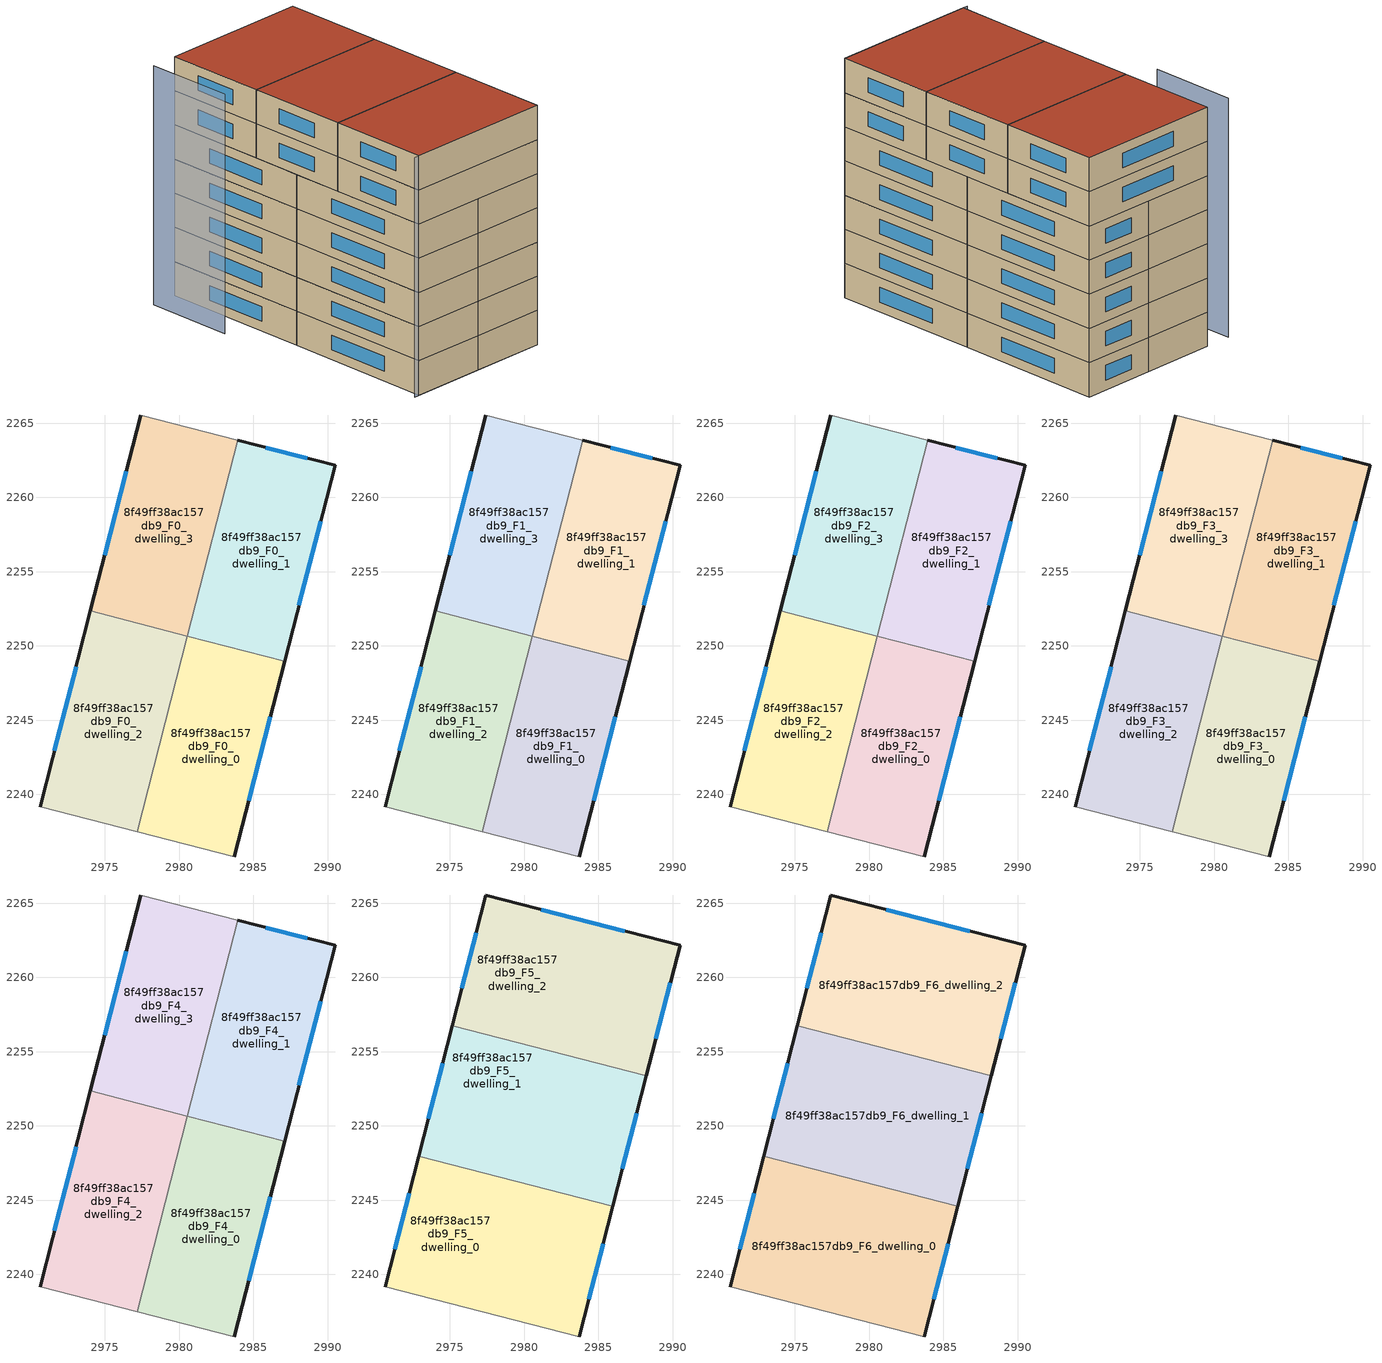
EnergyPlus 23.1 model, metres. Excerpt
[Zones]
8f49ff38ac157db9_F0_dwelling_0
 floor ground (EU_floor_Construction): 2987.1,2248.98 2983.7,2235.81 2977.16,2237.49 2980.56,2250.67 z0
 wall outside (EU_wall_Construction): 2983.7,2235.81 2987.1,2248.98 z0:3
 wall to 8f49ff38ac157db9_F0_dwelling_1 (EU_wall_Construction): 2987.1,2248.98 2980.56,2250.67 z0:3
 wall adiabatic (EU_wall_Construction): 2977.16,2237.49 2983.7,2235.81 z0:3
 wall to 8f49ff38ac157db9_F0_dwelling_2 (EU_wall_Construction): 2980.56,2250.67 2977.16,2237.49 z0:3
 window (EU_Window_Construction): 2984.67,2239.57 2986.13,2245.22 z0.86:2.14
8f49ff38ac157db9_F0_dwelling_1
 floor ground (EU_floor_Construction): 2990.49,2262.16 2987.1,2248.98 2980.56,2250.67 2983.96,2263.84 z0
 wall outside (EU_wall_Construction): 2987.1,2248.98 2990.49,2262.16 2983.96,2263.84 z0:3
 wall to 8f49ff38ac157db9_F0_dwelling_3 (EU_wall_Construction): 2983.96,2263.84 2980.56,2250.67 z0:3
 window (EU_Window_Construction): 2988.63,2262.64 2985.83,2263.36 / 2988.07,2252.75 2989.52,2258.39 z0.86:2.14
8f49ff38ac157db9_F0_dwelling_2
 floor ground (EU_floor_Construction): 2980.56,2250.67 2977.16,2237.49 2970.63,2239.18 2974.03,2252.35 z0
 wall outside (EU_wall_Construction): 2974.03,2252.35 2970.63,2239.18 z0:3
 wall adiabatic (EU_wall_Construction): 2970.63,2239.18 2977.16,2237.49 z0:3
 wall to 8f49ff38ac157db9_F0_dwelling_3 (EU_wall_Construction): 2980.56,2250.67 2974.03,2252.35 z0:3
 window (EU_Window_Construction): 2973.06,2248.59 2971.6,2242.94 z0.86:2.14
8f49ff38ac157db9_F0_dwelling_3
 floor ground (EU_floor_Construction): 2983.96,2263.84 2980.56,2250.67 2974.03,2252.35 2977.42,2265.53 z0
 wall outside (EU_wall_Construction): 2977.42,2265.53 2974.03,2252.35 z0:3
 wall adiabatic (EU_wall_Construction): 2983.96,2263.84 2977.42,2265.53 z0:3
 window (EU_Window_Construction): 2976.45,2261.76 2975,2256.12 z0.86:2.14
8f49ff38ac157db9_F1_dwelling_0
 floor to 8f49ff38ac157db9_F0_dwelling_0 (EU_floor_Construction): 2987.1,2248.98 2983.7,2235.81 2977.16,2237.49 2980.56,2250.67 z3
 wall outside (EU_wall_Construction): 2983.7,2235.81 2987.1,2248.98 z3:6
 wall to 8f49ff38ac157db9_F1_dwelling_1 (EU_wall_Construction): 2987.1,2248.98 2980.56,2250.67 z3:6
 wall adiabatic (EU_wall_Construction): 2977.16,2237.49 2983.7,2235.81 z3:6
 wall to 8f49ff38ac157db9_F1_dwelling_2 (EU_wall_Construction): 2980.56,2250.67 2977.16,2237.49 z3:6
 window (EU_Window_Construction): 2984.67,2239.57 2986.13,2245.22 z3.86:5.14
8f49ff38ac157db9_F1_dwelling_1
 floor to 8f49ff38ac157db9_F0_dwelling_1 (EU_floor_Construction): 2990.49,2262.16 2987.1,2248.98 2980.56,2250.67 2983.96,2263.84 z3
 wall outside (EU_wall_Construction): 2987.1,2248.98 2990.49,2262.16 2983.96,2263.84 z3:6
 wall to 8f49ff38ac157db9_F1_dwelling_3 (EU_wall_Construction): 2983.96,2263.84 2980.56,2250.67 z3:6
 window (EU_Window_Construction): 2988.63,2262.64 2985.83,2263.36 / 2988.07,2252.75 2989.52,2258.39 z3.86:5.14
8f49ff38ac157db9_F1_dwelling_2
 floor to 8f49ff38ac157db9_F0_dwelling_2 (EU_floor_Construction): 2980.56,2250.67 2977.16,2237.49 2970.63,2239.18 2974.03,2252.35 z3
 wall outside (EU_wall_Construction): 2974.03,2252.35 2970.63,2239.18 z3:6
 wall adiabatic (EU_wall_Construction): 2970.63,2239.18 2977.16,2237.49 z3:6
 wall to 8f49ff38ac157db9_F1_dwelling_3 (EU_wall_Construction): 2980.56,2250.67 2974.03,2252.35 z3:6
 window (EU_Window_Construction): 2973.06,2248.59 2971.6,2242.94 z3.86:5.14
8f49ff38ac157db9_F1_dwelling_3
 floor to 8f49ff38ac157db9_F0_dwelling_3 (EU_floor_Construction): 2983.96,2263.84 2980.56,2250.67 2974.03,2252.35 2977.42,2265.53 z3
 wall outside (EU_wall_Construction): 2977.42,2265.53 2974.03,2252.35 z3:6
 wall adiabatic (EU_wall_Construction): 2983.96,2263.84 2977.42,2265.53 z3:6
 window (EU_Window_Construction): 2976.45,2261.76 2975,2256.12 z3.86:5.14
8f49ff38ac157db9_F2_dwelling_0
 floor to 8f49ff38ac157db9_F1_dwelling_0 (EU_floor_Construction): 2987.1,2248.98 2983.7,2235.81 2977.16,2237.49 2980.56,2250.67 z6
 wall outside (EU_wall_Construction): 2983.7,2235.81 2987.1,2248.98 z6:9
 wall to 8f49ff38ac157db9_F2_dwelling_1 (EU_wall_Construction): 2987.1,2248.98 2980.56,2250.67 z6:9
 wall adiabatic (EU_wall_Construction): 2977.16,2237.49 2983.7,2235.81 z6:9
 wall to 8f49ff38ac157db9_F2_dwelling_2 (EU_wall_Construction): 2980.56,2250.67 2977.16,2237.49 z6:9
 window (EU_Window_Construction): 2984.67,2239.57 2986.13,2245.22 z6.86:8.14
8f49ff38ac157db9_F2_dwelling_1
 floor to 8f49ff38ac157db9_F1_dwelling_1 (EU_floor_Construction): 2990.49,2262.16 2987.1,2248.98 2980.56,2250.67 2983.96,2263.84 z6
 wall outside (EU_wall_Construction): 2987.1,2248.98 2990.49,2262.16 2983.96,2263.84 z6:9
 wall to 8f49ff38ac157db9_F2_dwelling_3 (EU_wall_Construction): 2983.96,2263.84 2980.56,2250.67 z6:9
 window (EU_Window_Construction): 2988.63,2262.64 2985.83,2263.36 / 2988.07,2252.75 2989.52,2258.39 z6.86:8.14
8f49ff38ac157db9_F2_dwelling_2
 floor to 8f49ff38ac157db9_F1_dwelling_2 (EU_floor_Construction): 2980.56,2250.67 2977.16,2237.49 2970.63,2239.18 2974.03,2252.35 z6
 wall outside (EU_wall_Construction): 2974.03,2252.35 2970.63,2239.18 z6:9
 wall adiabatic (EU_wall_Construction): 2970.63,2239.18 2977.16,2237.49 z6:9
 wall to 8f49ff38ac157db9_F2_dwelling_3 (EU_wall_Construction): 2980.56,2250.67 2974.03,2252.35 z6:9
 window (EU_Window_Construction): 2973.06,2248.59 2971.6,2242.94 z6.86:8.14
8f49ff38ac157db9_F2_dwelling_3
 floor to 8f49ff38ac157db9_F1_dwelling_3 (EU_floor_Construction): 2983.96,2263.84 2980.56,2250.67 2974.03,2252.35 2977.42,2265.53 z6
 wall outside (EU_wall_Construction): 2977.42,2265.53 2974.03,2252.35 z6:9
 wall adiabatic (EU_wall_Construction): 2983.96,2263.84 2977.42,2265.53 z6:9
 window (EU_Window_Construction): 2976.45,2261.76 2975,2256.12 z6.86:8.14
8f49ff38ac157db9_F3_dwelling_0
 floor to 8f49ff38ac157db9_F2_dwelling_0 (EU_floor_Construction): 2987.1,2248.98 2983.7,2235.81 2977.16,2237.49 2980.56,2250.67 z9
 wall outside (EU_wall_Construction): 2983.7,2235.81 2987.1,2248.98 z9:12
 wall to 8f49ff38ac157db9_F3_dwelling_1 (EU_wall_Construction): 2987.1,2248.98 2980.56,2250.67 z9:12
 wall adiabatic (EU_wall_Construction): 2977.16,2237.49 2983.7,2235.81 z9:12
 wall to 8f49ff38ac157db9_F3_dwelling_2 (EU_wall_Construction): 2980.56,2250.67 2977.16,2237.49 z9:12
 window (EU_Window_Construction): 2984.67,2239.57 2986.13,2245.22 z9.86:11.14
8f49ff38ac157db9_F3_dwelling_1
 floor to 8f49ff38ac157db9_F2_dwelling_1 (EU_floor_Construction): 2990.49,2262.16 2987.1,2248.98 2980.56,2250.67 2983.96,2263.84 z9
 wall outside (EU_wall_Construction): 2987.1,2248.98 2990.49,2262.16 2983.96,2263.84 z9:12
 wall to 8f49ff38ac157db9_F3_dwelling_3 (EU_wall_Construction): 2983.96,2263.84 2980.56,2250.67 z9:12
 window (EU_Window_Construction): 2988.63,2262.64 2985.83,2263.36 / 2988.07,2252.75 2989.52,2258.39 z9.86:11.14
8f49ff38ac157db9_F3_dwelling_2
 floor to 8f49ff38ac157db9_F2_dwelling_2 (EU_floor_Construction): 2980.56,2250.67 2977.16,2237.49 2970.63,2239.18 2974.03,2252.35 z9
 wall outside (EU_wall_Construction): 2974.03,2252.35 2970.63,2239.18 z9:12
 wall adiabatic (EU_wall_Construction): 2970.63,2239.18 2977.16,2237.49 z9:12
 wall to 8f49ff38ac157db9_F3_dwelling_3 (EU_wall_Construction): 2980.56,2250.67 2974.03,2252.35 z9:12
 window (EU_Window_Construction): 2973.06,2248.59 2971.6,2242.94 z9.86:11.14
8f49ff38ac157db9_F3_dwelling_3
 floor to 8f49ff38ac157db9_F2_dwelling_3 (EU_floor_Construction): 2983.96,2263.84 2980.56,2250.67 2974.03,2252.35 2977.42,2265.53 z9
 wall outside (EU_wall_Construction): 2977.42,2265.53 2974.03,2252.35 z9:12
 wall adiabatic (EU_wall_Construction): 2983.96,2263.84 2977.42,2265.53 z9:12
 window (EU_Window_Construction): 2976.45,2261.76 2975,2256.12 z9.86:11.14
8f49ff38ac157db9_F4_dwelling_0
 floor to 8f49ff38ac157db9_F3_dwelling_0 (EU_floor_Construction): 2987.1,2248.98 2983.7,2235.81 2977.16,2237.49 2980.56,2250.67 z12
 wall outside (EU_wall_Construction): 2983.7,2235.81 2987.1,2248.98 z12:15
 wall to 8f49ff38ac157db9_F4_dwelling_1 (EU_wall_Construction): 2987.1,2248.98 2980.56,2250.67 z12:15
 wall adiabatic (EU_wall_Construction): 2977.16,2237.49 2983.7,2235.81 z12:15
 wall to 8f49ff38ac157db9_F4_dwelling_2 (EU_wall_Construction): 2980.56,2250.67 2977.16,2237.49 z12:15
 window (EU_Window_Construction): 2984.67,2239.57 2986.13,2245.22 z12.86:14.14
8f49ff38ac157db9_F4_dwelling_1
 floor to 8f49ff38ac157db9_F3_dwelling_1 (EU_floor_Construction): 2990.49,2262.16 2987.1,2248.98 2980.56,2250.67 2983.96,2263.84 z12
 wall outside (EU_wall_Construction): 2987.1,2248.98 2990.49,2262.16 2983.96,2263.84 z12:15
 wall to 8f49ff38ac157db9_F4_dwelling_3 (EU_wall_Construction): 2983.96,2263.84 2980.56,2250.67 z12:15
 window (EU_Window_Construction): 2988.63,2262.64 2985.83,2263.36 / 2988.07,2252.75 2989.52,2258.39 z12.86:14.14
8f49ff38ac157db9_F4_dwelling_2
 floor to 8f49ff38ac157db9_F3_dwelling_2 (EU_floor_Construction): 2980.56,2250.67 2977.16,2237.49 2970.63,2239.18 2974.03,2252.35 z12
 wall outside (EU_wall_Construction): 2974.03,2252.35 2970.63,2239.18 z12:15
 wall adiabatic (EU_wall_Construction): 2970.63,2239.18 2977.16,2237.49 z12:15
 wall to 8f49ff38ac157db9_F4_dwelling_3 (EU_wall_Construction): 2980.56,2250.67 2974.03,2252.35 z12:15
 window (EU_Window_Construction): 2973.06,2248.59 2971.6,2242.94 z12.86:14.14
8f49ff38ac157db9_F4_dwelling_3
 floor to 8f49ff38ac157db9_F3_dwelling_3 (EU_floor_Construction): 2983.96,2263.84 2980.56,2250.67 2974.03,2252.35 2977.42,2265.53 z12
 wall outside (EU_wall_Construction): 2977.42,2265.53 2974.03,2252.35 z12:15
 wall adiabatic (EU_wall_Construction): 2983.96,2263.84 2977.42,2265.53 z12:15
 window (EU_Window_Construction): 2976.45,2261.76 2975,2256.12 z12.86:14.14
8f49ff38ac157db9_F5_dwelling_0
 floor to 8f49ff38ac157db9_F4_dwelling_0 (EU_floor_Construction): 2985.96,2244.59 2983.7,2235.81 2977.17,2237.49 2979.43,2246.28 z15
 floor to 8f49ff38ac157db9_F4_dwelling_2 (EU_floor_Construction): 2979.43,2246.28 2977.17,2237.49 2970.63,2239.18 2972.89,2247.96 z15
 wall outside (EU_wall_Construction): 2972.89,2247.96 2970.63,2239.18 / 2983.7,2235.81 2985.97,2244.59 z15:18
 wall adiabatic (EU_wall_Construction): 2970.63,2239.18 2983.7,2235.81 z15:18
 wall to 8f49ff38ac157db9_F5_dwelling_1 (EU_wall_Construction): 2985.97,2244.59 2972.89,2247.96 z15:18
 window (EU_Window_Construction): 2972.25,2245.45 2971.28,2241.69 / 2984.35,2238.32 2985.32,2242.08 z15.86:17.14
8f49ff38ac157db9_F5_dwelling_1
 floor to 8f49ff38ac157db9_F4_dwelling_3 (EU_floor_Construction): 2981.69,2255.06 2980.56,2250.67 2974.03,2252.35 2975.16,2256.75 z15
 floor to 8f49ff38ac157db9_F4_dwelling_0 (EU_floor_Construction): 2987.1,2248.98 2985.96,2244.59 2979.43,2246.28 2980.56,2250.67 z15
 floor to 8f49ff38ac157db9_F4_dwelling_1 (EU_floor_Construction): 2988.23,2253.38 2987.1,2248.98 2980.56,2250.67 2981.69,2255.06 z15
 floor to 8f49ff38ac157db9_F4_dwelling_2 (EU_floor_Construction): 2980.56,2250.67 2979.43,2246.28 2972.89,2247.96 2974.03,2252.35 z15
 wall outside (EU_wall_Construction): 2975.16,2256.75 2972.89,2247.96 / 2985.97,2244.59 2988.23,2253.38 z15:18
 wall to 8f49ff38ac157db9_F5_dwelling_2 (EU_wall_Construction): 2988.23,2253.38 2975.16,2256.75 z15:18
 window (EU_Window_Construction): 2974.51,2254.24 2973.54,2250.47 / 2986.61,2247.1 2987.58,2250.87 z15.86:17.14
8f49ff38ac157db9_F5_dwelling_2
 floor to 8f49ff38ac157db9_F4_dwelling_1 (EU_floor_Construction): 2990.49,2262.16 2988.23,2253.38 2981.69,2255.06 2983.96,2263.84 z15
 floor to 8f49ff38ac157db9_F4_dwelling_3 (EU_floor_Construction): 2983.96,2263.84 2981.69,2255.06 2975.16,2256.75 2977.42,2265.53 z15
 wall outside (EU_wall_Construction): 2988.23,2253.38 2990.49,2262.16 2977.42,2265.53 2975.16,2256.75 z15:18
 window (EU_Window_Construction): 2976.78,2263.02 2975.81,2259.25 / 2986.76,2263.12 2981.16,2264.57 / 2988.88,2255.88 2989.85,2259.65 z15.86:17.14
8f49ff38ac157db9_F6_dwelling_0
 floor to 8f49ff38ac157db9_F5_dwelling_0 (EU_floor_Construction): 2985.97,2244.59 2983.7,2235.81 2970.63,2239.18 2972.89,2247.96 z18
 wall outside (EU_wall_Construction): 2972.89,2247.96 2970.63,2239.18 / 2983.7,2235.81 2985.97,2244.59 z18:21
 wall adiabatic (EU_wall_Construction): 2970.63,2239.18 2983.7,2235.81 z18:21
 wall to 8f49ff38ac157db9_F6_dwelling_1 (EU_wall_Construction): 2985.97,2244.59 2972.89,2247.96 z18:21
 window (EU_Window_Construction): 2972.25,2245.45 2971.28,2241.69 / 2984.35,2238.32 2985.32,2242.08 z18.86:20.14
 roof outside (EU_roof_Construction): 2983.7,2235.81 2985.97,2244.59 2972.89,2247.96 2970.63,2239.18 z21
8f49ff38ac157db9_F6_dwelling_1
 floor to 8f49ff38ac157db9_F5_dwelling_1 (EU_floor_Construction): 2988.23,2253.38 2985.97,2244.59 2972.89,2247.96 2975.16,2256.75 z18
 wall outside (EU_wall_Construction): 2975.16,2256.75 2972.89,2247.96 / 2985.97,2244.59 2988.23,2253.38 z18:21
 wall to 8f49ff38ac157db9_F6_dwelling_2 (EU_wall_Construction): 2988.23,2253.38 2975.16,2256.75 z18:21
 window (EU_Window_Construction): 2974.51,2254.24 2973.54,2250.47 / 2986.61,2247.1 2987.58,2250.87 z18.86:20.14
 roof outside (EU_roof_Construction): 2985.97,2244.59 2988.23,2253.38 2975.16,2256.75 2972.89,2247.96 z21
8f49ff38ac157db9_F6_dwelling_2
 floor to 8f49ff38ac157db9_F5_dwelling_2 (EU_floor_Construction): 2990.49,2262.16 2988.23,2253.38 2975.16,2256.75 2977.42,2265.53 z18
 wall outside (EU_wall_Construction): 2988.23,2253.38 2990.49,2262.16 2977.42,2265.53 2975.16,2256.75 z18:21
 window (EU_Window_Construction): 2976.78,2263.02 2975.81,2259.25 / 2986.76,2263.12 2981.16,2264.57 / 2988.88,2255.88 2989.85,2259.65 z18.86:20.14
 roof outside (EU_roof_Construction): 2988.23,2253.38 2990.49,2262.16 2977.42,2265.53 2975.16,2256.75 z21
shading: 2970.14,2239.29 2983.7,2235.79 / 2975.1,2266.13 2973.13,2258.47 z0:21
[Building]
EU S2 Campaign: North Axis=0; Terrain=City; Solar Distribution=FullExterior
[Site:Location]
Helsinki-Vantaa.AP: Latitude=60.317; Longitude=24.963; Time Zone=2; Elevation=54.6
[SizingPeriod:WeatherFileDays]
AnnualSizingPeriod: Begin Month=1; Begin Day of Month=1; End Month=12; End Day of Month=31; Day of Week for Start Day=Monday; Use Weather File Daylight Saving Period=No; Use Weather File Rain and Snow Indicators=No
[MATERIAL]
EU_InternalMass_Material: Roughness=MediumRough; Thickness=0.1; Conductivity=1; Density=1800; Specific Heat=900; Thermal Absorptance=0.9; Solar Absorptance=0.7; Visible Absorptance=0.7
[MATERIAL:NOMASS] Roughness=MediumRough; Thermal Absorptance=0.9; Solar Absorptance=0.7; Visible Absorptance=0.7
Name | Thermal Resistance
EU_wall_NoMass | 5.91765
EU_roof_NoMass | 11.1778
EU_floor_NoMass | 6.2875
[WINDOWMATERIAL:SIMPLEGLAZINGSYSTEM]
EU_Window_SimpleGlazing: UFactor=0.994035; Solar Heat Gain Coefficient=0.7; Visible Transmittance=0.7
[CONSTRUCTION]
EU_wall_Construction: EU_wall_NoMass
EU_roof_Construction: EU_roof_NoMass
EU_floor_Construction: EU_floor_NoMass
EU_Window_Construction: EU_Window_SimpleGlazing
EU_InternalMass_Construction: EU_InternalMass_Material
[ZONE] Type=1; Multiplier=1; Ceiling Height=autocalculate; Floor Area=autocalculate; Part of Total Floor Area=Yes
Name | Volume
8f49ff38ac157db9_F0_dwelling_0; 8f49ff38ac157db9_F1_dwelling_0; 8f49ff38ac157db9_F2_dwelling_0; 8f49ff38ac157db9_F3_dwelling_0; 8f49ff38ac157db9_F4_dwelling_0 | 275.468
8f49ff38ac157db9_F5_dwelling_0; 8f49ff38ac157db9_F6_dwelling_0; 8f49ff38ac157db9_F5_dwelling_2; 8f49ff38ac157db9_F6_dwelling_2 | 367.33
8f49ff38ac157db9_F0_dwelling_1; 8f49ff38ac157db9_F1_dwelling_1; 8f49ff38ac157db9_F2_dwelling_1; 8f49ff38ac157db9_F3_dwelling_1; 8f49ff38ac157db9_F4_dwelling_1 | 275.492
8f49ff38ac157db9_F5_dwelling_1; 8f49ff38ac157db9_F6_dwelling_1 | 367.346
8f49ff38ac157db9_F0_dwelling_2; 8f49ff38ac157db9_F1_dwelling_2; 8f49ff38ac157db9_F2_dwelling_2; 8f49ff38ac157db9_F3_dwelling_2; 8f49ff38ac157db9_F4_dwelling_2 | 275.517
8f49ff38ac157db9_F0_dwelling_3; 8f49ff38ac157db9_F1_dwelling_3; 8f49ff38ac157db9_F2_dwelling_3; 8f49ff38ac157db9_F3_dwelling_3; 8f49ff38ac157db9_F4_dwelling_3 | 275.543
[INTERNALMASS] Construction=EU_InternalMass_Construction
Name | Zone or ZoneList | Surface Area
8f49ff38ac157db9_F0_dwelling_0_EU_InternalMass | 8f49ff38ac157db9_F0_dwelling_0 | 91.8226
8f49ff38ac157db9_F0_dwelling_1_EU_InternalMass | 8f49ff38ac157db9_F0_dwelling_1 | 91.8308
8f49ff38ac157db9_F0_dwelling_2_EU_InternalMass | 8f49ff38ac157db9_F0_dwelling_2 | 91.8407
8f49ff38ac157db9_F0_dwelling_3_EU_InternalMass | 8f49ff38ac157db9_F0_dwelling_3 | 91.8424
8f49ff38ac157db9_F1_dwelling_0_EU_InternalMass | 8f49ff38ac157db9_F1_dwelling_0 | 91.8226
8f49ff38ac157db9_F1_dwelling_1_EU_InternalMass | 8f49ff38ac157db9_F1_dwelling_1 | 91.8308
8f49ff38ac157db9_F1_dwelling_2_EU_InternalMass | 8f49ff38ac157db9_F1_dwelling_2 | 91.8407
8f49ff38ac157db9_F1_dwelling_3_EU_InternalMass | 8f49ff38ac157db9_F1_dwelling_3 | 91.8424
8f49ff38ac157db9_F2_dwelling_0_EU_InternalMass | 8f49ff38ac157db9_F2_dwelling_0 | 91.8226
8f49ff38ac157db9_F2_dwelling_1_EU_InternalMass | 8f49ff38ac157db9_F2_dwelling_1 | 91.8308
8f49ff38ac157db9_F2_dwelling_2_EU_InternalMass | 8f49ff38ac157db9_F2_dwelling_2 | 91.8407
8f49ff38ac157db9_F2_dwelling_3_EU_InternalMass | 8f49ff38ac157db9_F2_dwelling_3 | 91.8424
8f49ff38ac157db9_F3_dwelling_0_EU_InternalMass | 8f49ff38ac157db9_F3_dwelling_0 | 91.8226
8f49ff38ac157db9_F3_dwelling_1_EU_InternalMass | 8f49ff38ac157db9_F3_dwelling_1 | 91.8308
8f49ff38ac157db9_F3_dwelling_2_EU_InternalMass | 8f49ff38ac157db9_F3_dwelling_2 | 91.8407
8f49ff38ac157db9_F3_dwelling_3_EU_InternalMass | 8f49ff38ac157db9_F3_dwelling_3 | 91.8424
8f49ff38ac157db9_F4_dwelling_0_EU_InternalMass | 8f49ff38ac157db9_F4_dwelling_0 | 91.8226
8f49ff38ac157db9_F4_dwelling_1_EU_InternalMass | 8f49ff38ac157db9_F4_dwelling_1 | 91.8308
8f49ff38ac157db9_F4_dwelling_2_EU_InternalMass | 8f49ff38ac157db9_F4_dwelling_2 | 91.8407
8f49ff38ac157db9_F4_dwelling_3_EU_InternalMass | 8f49ff38ac157db9_F4_dwelling_3 | 91.8424
8f49ff38ac157db9_F5_dwelling_0_EU_InternalMass | 8f49ff38ac157db9_F5_dwelling_0 | 122.443
8f49ff38ac157db9_F5_dwelling_1_EU_InternalMass | 8f49ff38ac157db9_F5_dwelling_1 | 122.449
8f49ff38ac157db9_F5_dwelling_2_EU_InternalMass | 8f49ff38ac157db9_F5_dwelling_2 | 122.443
8f49ff38ac157db9_F6_dwelling_0_EU_InternalMass | 8f49ff38ac157db9_F6_dwelling_0 | 122.443
8f49ff38ac157db9_F6_dwelling_1_EU_InternalMass | 8f49ff38ac157db9_F6_dwelling_1 | 122.449
8f49ff38ac157db9_F6_dwelling_2_EU_InternalMass | 8f49ff38ac157db9_F6_dwelling_2 | 122.443
[OTHEREQUIPMENT] Fuel Type=Electricity; Design Level Calculation Method=Watts/Area; Power per Zone Floor Area=1; Fraction Latent=0; Fraction Radiant=0; Fraction Lost=0; Carbon Dioxide Generation Rate=0; EndUse Subcategory=EU_Step8_InternalGains
Name | Zone or ZoneList or Space or SpaceList | Schedule
EU_Step8_InternalGain_8f49ff38ac157db9_F0_dwelling_0_f000 | 8f49ff38ac157db9_F0_dwelling_0 | EU_Step8_GainSchedule_8f49ff38ac157db9_F0_dwelling_0_f000
EU_Step8_InternalGain_8f49ff38ac157db9_F0_dwelling_1_f000 | 8f49ff38ac157db9_F0_dwelling_1 | EU_Step8_GainSchedule_8f49ff38ac157db9_F0_dwelling_1_f000
EU_Step8_InternalGain_8f49ff38ac157db9_F0_dwelling_2_f000 | 8f49ff38ac157db9_F0_dwelling_2 | EU_Step8_GainSchedule_8f49ff38ac157db9_F0_dwelling_2_f000
EU_Step8_InternalGain_8f49ff38ac157db9_F0_dwelling_3_f000 | 8f49ff38ac157db9_F0_dwelling_3 | EU_Step8_GainSchedule_8f49ff38ac157db9_F0_dwelling_3_f000
EU_Step8_InternalGain_8f49ff38ac157db9_F1_dwelling_0_f000 | 8f49ff38ac157db9_F1_dwelling_0 | EU_Step8_GainSchedule_8f49ff38ac157db9_F1_dwelling_0_f000
EU_Step8_InternalGain_8f49ff38ac157db9_F1_dwelling_1_f000 | 8f49ff38ac157db9_F1_dwelling_1 | EU_Step8_GainSchedule_8f49ff38ac157db9_F1_dwelling_1_f000
EU_Step8_InternalGain_8f49ff38ac157db9_F1_dwelling_2_f000 | 8f49ff38ac157db9_F1_dwelling_2 | EU_Step8_GainSchedule_8f49ff38ac157db9_F1_dwelling_2_f000
EU_Step8_InternalGain_8f49ff38ac157db9_F1_dwelling_3_f000 | 8f49ff38ac157db9_F1_dwelling_3 | EU_Step8_GainSchedule_8f49ff38ac157db9_F1_dwelling_3_f000
EU_Step8_InternalGain_8f49ff38ac157db9_F2_dwelling_0_f000 | 8f49ff38ac157db9_F2_dwelling_0 | EU_Step8_GainSchedule_8f49ff38ac157db9_F2_dwelling_0_f000
EU_Step8_InternalGain_8f49ff38ac157db9_F2_dwelling_1_f000 | 8f49ff38ac157db9_F2_dwelling_1 | EU_Step8_GainSchedule_8f49ff38ac157db9_F2_dwelling_1_f000
EU_Step8_InternalGain_8f49ff38ac157db9_F2_dwelling_2_f000 | 8f49ff38ac157db9_F2_dwelling_2 | EU_Step8_GainSchedule_8f49ff38ac157db9_F2_dwelling_2_f000
EU_Step8_InternalGain_8f49ff38ac157db9_F2_dwelling_3_f000 | 8f49ff38ac157db9_F2_dwelling_3 | EU_Step8_GainSchedule_8f49ff38ac157db9_F2_dwelling_3_f000
EU_Step8_InternalGain_8f49ff38ac157db9_F3_dwelling_0_f000 | 8f49ff38ac157db9_F3_dwelling_0 | EU_Step8_GainSchedule_8f49ff38ac157db9_F3_dwelling_0_f000
EU_Step8_InternalGain_8f49ff38ac157db9_F3_dwelling_1_f000 | 8f49ff38ac157db9_F3_dwelling_1 | EU_Step8_GainSchedule_8f49ff38ac157db9_F3_dwelling_1_f000
EU_Step8_InternalGain_8f49ff38ac157db9_F3_dwelling_2_f000 | 8f49ff38ac157db9_F3_dwelling_2 | EU_Step8_GainSchedule_8f49ff38ac157db9_F3_dwelling_2_f000
EU_Step8_InternalGain_8f49ff38ac157db9_F3_dwelling_3_f000 | 8f49ff38ac157db9_F3_dwelling_3 | EU_Step8_GainSchedule_8f49ff38ac157db9_F3_dwelling_3_f000
EU_Step8_InternalGain_8f49ff38ac157db9_F4_dwelling_0_f000 | 8f49ff38ac157db9_F4_dwelling_0 | EU_Step8_GainSchedule_8f49ff38ac157db9_F4_dwelling_0_f000
EU_Step8_InternalGain_8f49ff38ac157db9_F4_dwelling_1_f000 | 8f49ff38ac157db9_F4_dwelling_1 | EU_Step8_GainSchedule_8f49ff38ac157db9_F4_dwelling_1_f000
EU_Step8_InternalGain_8f49ff38ac157db9_F4_dwelling_2_f000 | 8f49ff38ac157db9_F4_dwelling_2 | EU_Step8_GainSchedule_8f49ff38ac157db9_F4_dwelling_2_f000
EU_Step8_InternalGain_8f49ff38ac157db9_F4_dwelling_3_f000 | 8f49ff38ac157db9_F4_dwelling_3 | EU_Step8_GainSchedule_8f49ff38ac157db9_F4_dwelling_3_f000
EU_Step8_InternalGain_8f49ff38ac157db9_F5_dwelling_0_f000 | 8f49ff38ac157db9_F5_dwelling_0 | EU_Step8_GainSchedule_8f49ff38ac157db9_F5_dwelling_0_f000
EU_Step8_InternalGain_8f49ff38ac157db9_F5_dwelling_1_f000 | 8f49ff38ac157db9_F5_dwelling_1 | EU_Step8_GainSchedule_8f49ff38ac157db9_F5_dwelling_1_f000
EU_Step8_InternalGain_8f49ff38ac157db9_F5_dwelling_2_f000 | 8f49ff38ac157db9_F5_dwelling_2 | EU_Step8_GainSchedule_8f49ff38ac157db9_F5_dwelling_2_f000
EU_Step8_InternalGain_8f49ff38ac157db9_F6_dwelling_0_f000 | 8f49ff38ac157db9_F6_dwelling_0 | EU_Step8_GainSchedule_8f49ff38ac157db9_F6_dwelling_0_f000
EU_Step8_InternalGain_8f49ff38ac157db9_F6_dwelling_1_f000 | 8f49ff38ac157db9_F6_dwelling_1 | EU_Step8_GainSchedule_8f49ff38ac157db9_F6_dwelling_1_f000
EU_Step8_InternalGain_8f49ff38ac157db9_F6_dwelling_2_f000 | 8f49ff38ac157db9_F6_dwelling_2 | EU_Step8_GainSchedule_8f49ff38ac157db9_F6_dwelling_2_f000
[ZONEVENTILATION:DESIGNFLOWRATE] Schedule=EU_AlwaysOn; Design Flow Rate Calculation Method=AirChanges/Hour; Air Changes per Hour=0.596421; Ventilation Type=Natural; Fan Pressure Rise=0; Fan Total Efficiency=1; Constant Term Coefficient=1; Temperature Term Coefficient=0; Velocity Term Coefficient=0; Velocity Squared Term Coefficient=0; Minimum Indoor Temperature=-100; Maximum Indoor Temperature=100; Delta Temperature=-100; Minimum Outdoor Temperature=-100; Maximum Outdoor Temperature=100; Maximum Wind Speed=40
Name | Zone or ZoneList or Space or SpaceList
EU_ConstantAir_8f49ff38ac157db9_F0_dwelling_0 | 8f49ff38ac157db9_F0_dwelling_0
EU_ConstantAir_8f49ff38ac157db9_F0_dwelling_1 | 8f49ff38ac157db9_F0_dwelling_1
EU_ConstantAir_8f49ff38ac157db9_F0_dwelling_2 | 8f49ff38ac157db9_F0_dwelling_2
EU_ConstantAir_8f49ff38ac157db9_F0_dwelling_3 | 8f49ff38ac157db9_F0_dwelling_3
EU_ConstantAir_8f49ff38ac157db9_F1_dwelling_0 | 8f49ff38ac157db9_F1_dwelling_0
EU_ConstantAir_8f49ff38ac157db9_F1_dwelling_1 | 8f49ff38ac157db9_F1_dwelling_1
EU_ConstantAir_8f49ff38ac157db9_F1_dwelling_2 | 8f49ff38ac157db9_F1_dwelling_2
EU_ConstantAir_8f49ff38ac157db9_F1_dwelling_3 | 8f49ff38ac157db9_F1_dwelling_3
EU_ConstantAir_8f49ff38ac157db9_F2_dwelling_0 | 8f49ff38ac157db9_F2_dwelling_0
EU_ConstantAir_8f49ff38ac157db9_F2_dwelling_1 | 8f49ff38ac157db9_F2_dwelling_1
EU_ConstantAir_8f49ff38ac157db9_F2_dwelling_2 | 8f49ff38ac157db9_F2_dwelling_2
EU_ConstantAir_8f49ff38ac157db9_F2_dwelling_3 | 8f49ff38ac157db9_F2_dwelling_3
EU_ConstantAir_8f49ff38ac157db9_F3_dwelling_0 | 8f49ff38ac157db9_F3_dwelling_0
EU_ConstantAir_8f49ff38ac157db9_F3_dwelling_1 | 8f49ff38ac157db9_F3_dwelling_1
EU_ConstantAir_8f49ff38ac157db9_F3_dwelling_2 | 8f49ff38ac157db9_F3_dwelling_2
EU_ConstantAir_8f49ff38ac157db9_F3_dwelling_3 | 8f49ff38ac157db9_F3_dwelling_3
EU_ConstantAir_8f49ff38ac157db9_F4_dwelling_0 | 8f49ff38ac157db9_F4_dwelling_0
EU_ConstantAir_8f49ff38ac157db9_F4_dwelling_1 | 8f49ff38ac157db9_F4_dwelling_1
EU_ConstantAir_8f49ff38ac157db9_F4_dwelling_2 | 8f49ff38ac157db9_F4_dwelling_2
EU_ConstantAir_8f49ff38ac157db9_F4_dwelling_3 | 8f49ff38ac157db9_F4_dwelling_3
EU_ConstantAir_8f49ff38ac157db9_F5_dwelling_0 | 8f49ff38ac157db9_F5_dwelling_0
EU_ConstantAir_8f49ff38ac157db9_F5_dwelling_1 | 8f49ff38ac157db9_F5_dwelling_1
EU_ConstantAir_8f49ff38ac157db9_F5_dwelling_2 | 8f49ff38ac157db9_F5_dwelling_2
EU_ConstantAir_8f49ff38ac157db9_F6_dwelling_0 | 8f49ff38ac157db9_F6_dwelling_0
EU_ConstantAir_8f49ff38ac157db9_F6_dwelling_1 | 8f49ff38ac157db9_F6_dwelling_1
EU_ConstantAir_8f49ff38ac157db9_F6_dwelling_2 | 8f49ff38ac157db9_F6_dwelling_2
[HVACTEMPLATE:THERMOSTAT] Constant Heating Setpoint=20; Constant Cooling Setpoint=50
EU_HeatOnly_8f49ff38ac157db9_F0_dwelling_0; EU_HeatOnly_8f49ff38ac157db9_F0_dwelling_1; EU_HeatOnly_8f49ff38ac157db9_F0_dwelling_2; EU_HeatOnly_8f49ff38ac157db9_F0_dwelling_3; EU_HeatOnly_8f49ff38ac157db9_F1_dwelling_0; EU_HeatOnly_8f49ff38ac157db9_F1_dwelling_1; EU_HeatOnly_8f49ff38ac157db9_F1_dwelling_2; EU_HeatOnly_8f49ff38ac157db9_F1_dwelling_3; EU_HeatOnly_8f49ff38ac157db9_F2_dwelling_0; EU_HeatOnly_8f49ff38ac157db9_F2_dwelling_1; EU_HeatOnly_8f49ff38ac157db9_F2_dwelling_2; EU_HeatOnly_8f49ff38ac157db9_F2_dwelling_3; EU_HeatOnly_8f49ff38ac157db9_F3_dwelling_0; EU_HeatOnly_8f49ff38ac157db9_F3_dwelling_1; EU_HeatOnly_8f49ff38ac157db9_F3_dwelling_2; EU_HeatOnly_8f49ff38ac157db9_F3_dwelling_3; EU_HeatOnly_8f49ff38ac157db9_F4_dwelling_0; EU_HeatOnly_8f49ff38ac157db9_F4_dwelling_1; EU_HeatOnly_8f49ff38ac157db9_F4_dwelling_2; EU_HeatOnly_8f49ff38ac157db9_F4_dwelling_3; EU_HeatOnly_8f49ff38ac157db9_F5_dwelling_0; EU_HeatOnly_8f49ff38ac157db9_F5_dwelling_1; EU_HeatOnly_8f49ff38ac157db9_F5_dwelling_2; EU_HeatOnly_8f49ff38ac157db9_F6_dwelling_0; EU_HeatOnly_8f49ff38ac157db9_F6_dwelling_1; EU_HeatOnly_8f49ff38ac157db9_F6_dwelling_2
[HVACTEMPLATE:ZONE:IDEALLOADSAIRSYSTEM] System Availability Schedule=EU_AlwaysOn; Maximum Heating Supply Air Temperature=50; Minimum Cooling Supply Air Temperature=13; Maximum Heating Supply Air Humidity Ratio=0.0156; Minimum Cooling Supply Air Humidity Ratio=0.0077; Heating Limit=NoLimit; Cooling Limit=NoLimit; Heating Availability Schedule=EU_AlwaysOn; Cooling Availability Schedule=EU_CoolingOff; Dehumidification Control Type=ConstantSensibleHeatRatio; Cooling Sensible Heat Ratio=0.7; Dehumidification Setpoint=60; Humidification Control Type=None; Humidification Setpoint=30; Outdoor Air Method=None; Outdoor Air Flow Rate per Person=0.00944; Outdoor Air Flow Rate per Zone Floor Area=0; Outdoor Air Flow Rate per Zone=0; Demand Controlled Ventilation Type=None; Outdoor Air Economizer Type=NoEconomizer; Heat Recovery Type=None; Sensible Heat Recovery Effectiveness=0.7; Latent Heat Recovery Effectiveness=0.65
Name | Template Thermostat
8f49ff38ac157db9_F0_dwelling_0 | EU_HeatOnly_8f49ff38ac157db9_F0_dwelling_0
8f49ff38ac157db9_F0_dwelling_1 | EU_HeatOnly_8f49ff38ac157db9_F0_dwelling_1
8f49ff38ac157db9_F0_dwelling_2 | EU_HeatOnly_8f49ff38ac157db9_F0_dwelling_2
8f49ff38ac157db9_F0_dwelling_3 | EU_HeatOnly_8f49ff38ac157db9_F0_dwelling_3
8f49ff38ac157db9_F1_dwelling_0 | EU_HeatOnly_8f49ff38ac157db9_F1_dwelling_0
8f49ff38ac157db9_F1_dwelling_1 | EU_HeatOnly_8f49ff38ac157db9_F1_dwelling_1
8f49ff38ac157db9_F1_dwelling_2 | EU_HeatOnly_8f49ff38ac157db9_F1_dwelling_2
8f49ff38ac157db9_F1_dwelling_3 | EU_HeatOnly_8f49ff38ac157db9_F1_dwelling_3
8f49ff38ac157db9_F2_dwelling_0 | EU_HeatOnly_8f49ff38ac157db9_F2_dwelling_0
8f49ff38ac157db9_F2_dwelling_1 | EU_HeatOnly_8f49ff38ac157db9_F2_dwelling_1
8f49ff38ac157db9_F2_dwelling_2 | EU_HeatOnly_8f49ff38ac157db9_F2_dwelling_2
8f49ff38ac157db9_F2_dwelling_3 | EU_HeatOnly_8f49ff38ac157db9_F2_dwelling_3
8f49ff38ac157db9_F3_dwelling_0 | EU_HeatOnly_8f49ff38ac157db9_F3_dwelling_0
8f49ff38ac157db9_F3_dwelling_1 | EU_HeatOnly_8f49ff38ac157db9_F3_dwelling_1
8f49ff38ac157db9_F3_dwelling_2 | EU_HeatOnly_8f49ff38ac157db9_F3_dwelling_2
8f49ff38ac157db9_F3_dwelling_3 | EU_HeatOnly_8f49ff38ac157db9_F3_dwelling_3
8f49ff38ac157db9_F4_dwelling_0 | EU_HeatOnly_8f49ff38ac157db9_F4_dwelling_0
8f49ff38ac157db9_F4_dwelling_1 | EU_HeatOnly_8f49ff38ac157db9_F4_dwelling_1
8f49ff38ac157db9_F4_dwelling_2 | EU_HeatOnly_8f49ff38ac157db9_F4_dwelling_2
8f49ff38ac157db9_F4_dwelling_3 | EU_HeatOnly_8f49ff38ac157db9_F4_dwelling_3
8f49ff38ac157db9_F5_dwelling_0 | EU_HeatOnly_8f49ff38ac157db9_F5_dwelling_0
8f49ff38ac157db9_F5_dwelling_1 | EU_HeatOnly_8f49ff38ac157db9_F5_dwelling_1
8f49ff38ac157db9_F5_dwelling_2 | EU_HeatOnly_8f49ff38ac157db9_F5_dwelling_2
8f49ff38ac157db9_F6_dwelling_0 | EU_HeatOnly_8f49ff38ac157db9_F6_dwelling_0
8f49ff38ac157db9_F6_dwelling_1 | EU_HeatOnly_8f49ff38ac157db9_F6_dwelling_1
8f49ff38ac157db9_F6_dwelling_2 | EU_HeatOnly_8f49ff38ac157db9_F6_dwelling_2
[SIZING:ZONE] Zone Cooling Design Supply Air Temperature Input Method=SupplyAirTemperature; Zone Cooling Design Supply Air Temperature=13; Zone Heating Design Supply Air Temperature Input Method=SupplyAirTemperature; Zone Heating Design Supply Air Temperature=50; Zone Cooling Design Supply Air Humidity Ratio=0.008; Zone Heating Design Supply Air Humidity Ratio=0.008; Cooling Design Air Flow Method=DesignDay; Cooling Design Air Flow Rate=0; Cooling Minimum Air Flow per Zone Floor Area=0.000762; Cooling Minimum Air Flow=0; Cooling Minimum Air Flow Fraction=0.2; Heating Design Air Flow Method=DesignDay; Heating Design Air Flow Rate=0; Heating Maximum Air Flow per Zone Floor Area=0.002032; Heating Maximum Air Flow=0.141576; Heating Maximum Air Flow Fraction=0.3; Account for Dedicated Outdoor Air System=No; Dedicated Outdoor Air System Control Strategy=NeutralSupplyAir; Dedicated Outdoor Air Low Setpoint Temperature for Design=autosize; Dedicated Outdoor Air High Setpoint Temperature for Design=autosize; Zone Load Sizing Method=Sensible Load Only No Latent Load; Zone Latent Cooling Design Supply Air Humidity Ratio Input Method=HumidityRatioDifference; Zone Cooling Design Supply Air Humidity Ratio Difference=0.005; Zone Latent Heating Design Supply Air Humidity Ratio Input Method=HumidityRatioDifference; Zone Humidification Design Supply Air Humidity Ratio Difference=0.005
8f49ff38ac157db9_F0_dwelling_0; 8f49ff38ac157db9_F0_dwelling_1; 8f49ff38ac157db9_F0_dwelling_2; 8f49ff38ac157db9_F0_dwelling_3; 8f49ff38ac157db9_F1_dwelling_0; 8f49ff38ac157db9_F1_dwelling_1; 8f49ff38ac157db9_F1_dwelling_2; 8f49ff38ac157db9_F1_dwelling_3; 8f49ff38ac157db9_F2_dwelling_0; 8f49ff38ac157db9_F2_dwelling_1; 8f49ff38ac157db9_F2_dwelling_2; 8f49ff38ac157db9_F2_dwelling_3; 8f49ff38ac157db9_F3_dwelling_0; 8f49ff38ac157db9_F3_dwelling_1; 8f49ff38ac157db9_F3_dwelling_2; 8f49ff38ac157db9_F3_dwelling_3; 8f49ff38ac157db9_F4_dwelling_0; 8f49ff38ac157db9_F4_dwelling_1; 8f49ff38ac157db9_F4_dwelling_2; 8f49ff38ac157db9_F4_dwelling_3; 8f49ff38ac157db9_F5_dwelling_0; 8f49ff38ac157db9_F5_dwelling_1; 8f49ff38ac157db9_F5_dwelling_2; 8f49ff38ac157db9_F6_dwelling_0; 8f49ff38ac157db9_F6_dwelling_1; 8f49ff38ac157db9_F6_dwelling_2
[SCHEDULE:CONSTANT]
Name | Hourly Value
EU_AlwaysOn | 1
EU_CoolingOff | 0
[SCHEDULE:FILE] Column Number=1; Rows to Skip at Top=0; Number of Hours of Data=8760; Column Separator=Comma; Interpolate to Timestep=No; Minutes per Item=60; Adjust Schedule for Daylight Savings=Yes
Name | File
EU_Step8_GainSchedule_8f49ff38ac157db9_F0_dwelling_0_f000 | ../../schedules/8f49ff38ac157db9/8f49ff38ac157db9_F0_dwelling_0_f000_gain.csv
EU_Step8_GainSchedule_8f49ff38ac157db9_F0_dwelling_1_f000 | ../../schedules/8f49ff38ac157db9/8f49ff38ac157db9_F0_dwelling_1_f000_gain.csv
EU_Step8_GainSchedule_8f49ff38ac157db9_F0_dwelling_2_f000 | ../../schedules/8f49ff38ac157db9/8f49ff38ac157db9_F0_dwelling_2_f000_gain.csv
EU_Step8_GainSchedule_8f49ff38ac157db9_F0_dwelling_3_f000 | ../../schedules/8f49ff38ac157db9/8f49ff38ac157db9_F0_dwelling_3_f000_gain.csv
EU_Step8_GainSchedule_8f49ff38ac157db9_F1_dwelling_0_f000 | ../../schedules/8f49ff38ac157db9/8f49ff38ac157db9_F1_dwelling_0_f000_gain.csv
EU_Step8_GainSchedule_8f49ff38ac157db9_F1_dwelling_1_f000 | ../../schedules/8f49ff38ac157db9/8f49ff38ac157db9_F1_dwelling_1_f000_gain.csv
EU_Step8_GainSchedule_8f49ff38ac157db9_F1_dwelling_2_f000 | ../../schedules/8f49ff38ac157db9/8f49ff38ac157db9_F1_dwelling_2_f000_gain.csv
EU_Step8_GainSchedule_8f49ff38ac157db9_F1_dwelling_3_f000 | ../../schedules/8f49ff38ac157db9/8f49ff38ac157db9_F1_dwelling_3_f000_gain.csv
EU_Step8_GainSchedule_8f49ff38ac157db9_F2_dwelling_0_f000 | ../../schedules/8f49ff38ac157db9/8f49ff38ac157db9_F2_dwelling_0_f000_gain.csv
EU_Step8_GainSchedule_8f49ff38ac157db9_F2_dwelling_1_f000 | ../../schedules/8f49ff38ac157db9/8f49ff38ac157db9_F2_dwelling_1_f000_gain.csv
EU_Step8_GainSchedule_8f49ff38ac157db9_F2_dwelling_2_f000 | ../../schedules/8f49ff38ac157db9/8f49ff38ac157db9_F2_dwelling_2_f000_gain.csv
EU_Step8_GainSchedule_8f49ff38ac157db9_F2_dwelling_3_f000 | ../../schedules/8f49ff38ac157db9/8f49ff38ac157db9_F2_dwelling_3_f000_gain.csv
EU_Step8_GainSchedule_8f49ff38ac157db9_F3_dwelling_0_f000 | ../../schedules/8f49ff38ac157db9/8f49ff38ac157db9_F3_dwelling_0_f000_gain.csv
EU_Step8_GainSchedule_8f49ff38ac157db9_F3_dwelling_1_f000 | ../../schedules/8f49ff38ac157db9/8f49ff38ac157db9_F3_dwelling_1_f000_gain.csv
EU_Step8_GainSchedule_8f49ff38ac157db9_F3_dwelling_2_f000 | ../../schedules/8f49ff38ac157db9/8f49ff38ac157db9_F3_dwelling_2_f000_gain.csv
EU_Step8_GainSchedule_8f49ff38ac157db9_F3_dwelling_3_f000 | ../../schedules/8f49ff38ac157db9/8f49ff38ac157db9_F3_dwelling_3_f000_gain.csv
EU_Step8_GainSchedule_8f49ff38ac157db9_F4_dwelling_0_f000 | ../../schedules/8f49ff38ac157db9/8f49ff38ac157db9_F4_dwelling_0_f000_gain.csv
EU_Step8_GainSchedule_8f49ff38ac157db9_F4_dwelling_1_f000 | ../../schedules/8f49ff38ac157db9/8f49ff38ac157db9_F4_dwelling_1_f000_gain.csv
EU_Step8_GainSchedule_8f49ff38ac157db9_F4_dwelling_2_f000 | ../../schedules/8f49ff38ac157db9/8f49ff38ac157db9_F4_dwelling_2_f000_gain.csv
EU_Step8_GainSchedule_8f49ff38ac157db9_F4_dwelling_3_f000 | ../../schedules/8f49ff38ac157db9/8f49ff38ac157db9_F4_dwelling_3_f000_gain.csv
EU_Step8_GainSchedule_8f49ff38ac157db9_F5_dwelling_0_f000 | ../../schedules/8f49ff38ac157db9/8f49ff38ac157db9_F5_dwelling_0_f000_gain.csv
EU_Step8_GainSchedule_8f49ff38ac157db9_F5_dwelling_1_f000 | ../../schedules/8f49ff38ac157db9/8f49ff38ac157db9_F5_dwelling_1_f000_gain.csv
EU_Step8_GainSchedule_8f49ff38ac157db9_F5_dwelling_2_f000 | ../../schedules/8f49ff38ac157db9/8f49ff38ac157db9_F5_dwelling_2_f000_gain.csv
EU_Step8_GainSchedule_8f49ff38ac157db9_F6_dwelling_0_f000 | ../../schedules/8f49ff38ac157db9/8f49ff38ac157db9_F6_dwelling_0_f000_gain.csv
EU_Step8_GainSchedule_8f49ff38ac157db9_F6_dwelling_1_f000 | ../../schedules/8f49ff38ac157db9/8f49ff38ac157db9_F6_dwelling_1_f000_gain.csv
EU_Step8_GainSchedule_8f49ff38ac157db9_F6_dwelling_2_f000 | ../../schedules/8f49ff38ac157db9/8f49ff38ac157db9_F6_dwelling_2_f000_gain.csv
